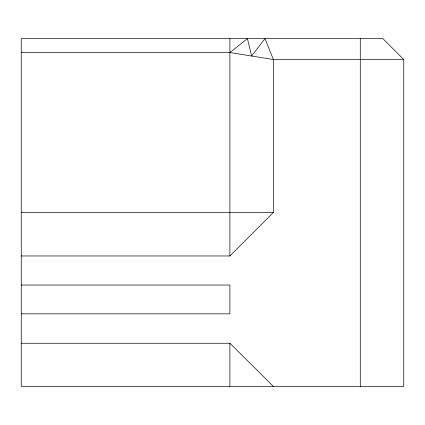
<?xml version="1.0" encoding="UTF-8"?>
<svg xmlns="http://www.w3.org/2000/svg" width="425" height="425" viewBox="0 0 425 425"><rect width="100%" height="100%" fill="white"/><g stroke="black" fill="none" stroke-linecap="round" stroke-linejoin="round"><path stroke-width="0.64" d="M21.25 255.967L229.888 255.967L273.355 212.5L273.355 59.5L264.966 38.638L251.621 56.02L247.424 38.638L229.888 52.546L21.25 52.546M403.75 59.5L382.888 38.638L21.25 38.638L21.25 386.362L403.75 386.362L403.75 59.5L273.355 59.5L229.888 52.546M21.25 212.5L273.355 212.5M21.25 285.032L229.888 285.032L229.888 313.831L21.25 313.831M21.25 343.246L229.888 343.246L273.355 386.362M360.283 38.638L360.283 386.362M229.888 38.638L229.888 255.967M229.888 343.246L229.888 386.362"/></g></svg>
